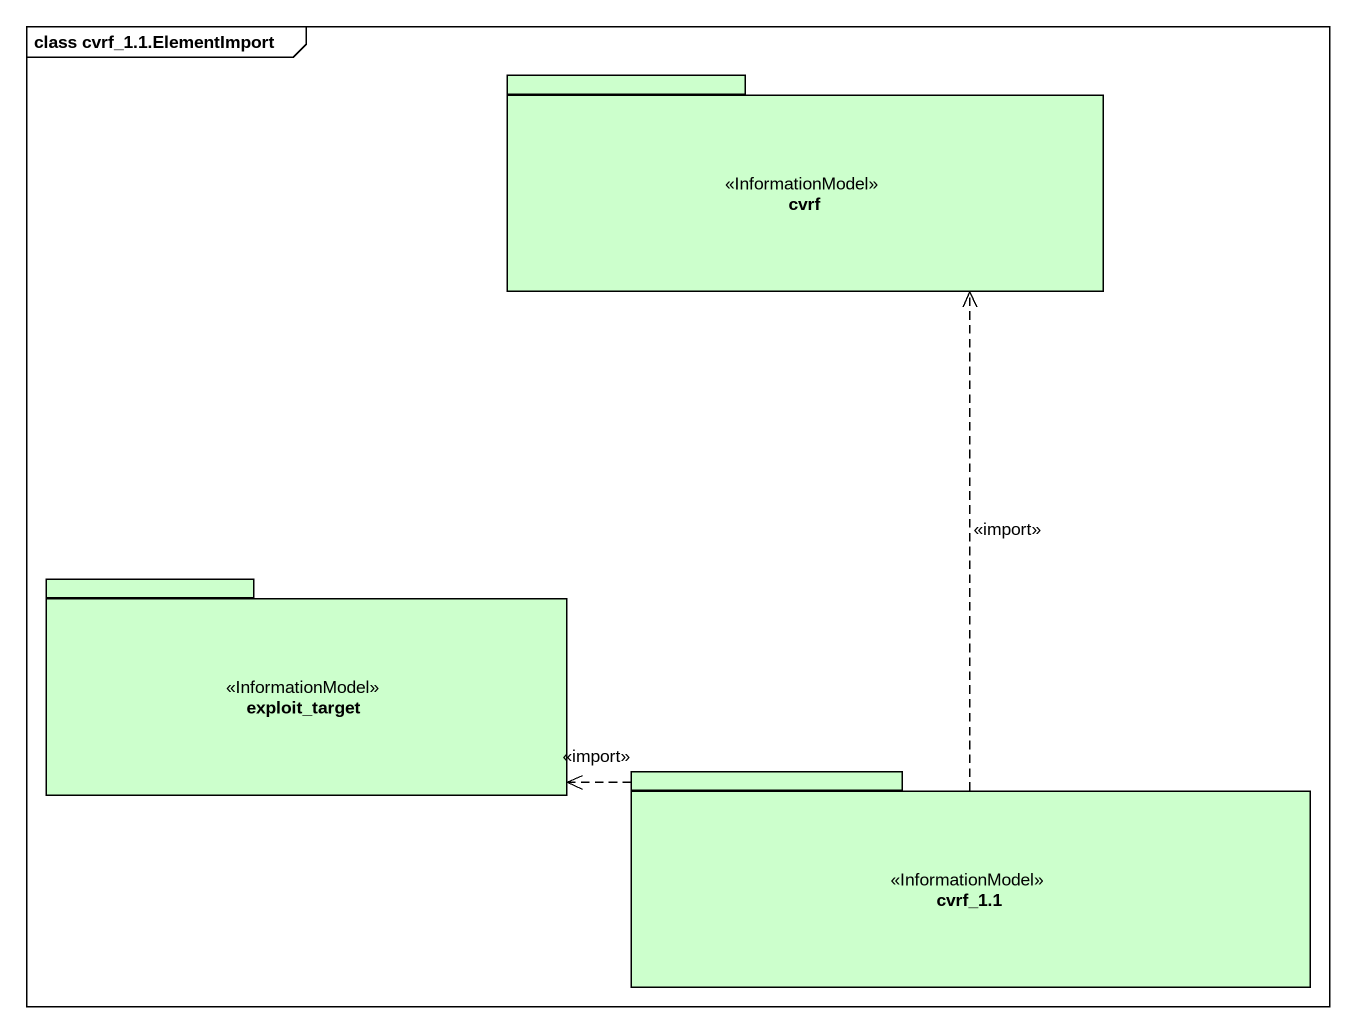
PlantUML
@startuml
mainframe class cvrf_1.1.ElementImport
package cvrf <<InformationModel>> #CCFFCC {
}
package exploit_target <<InformationModel>> #CCFFCC {
}
package "cvrf_1.1" as cvrf_1_1 <<InformationModel>> #CCFFCC {
}
cvrf_1_1 .up.> cvrf : <<import>>
cvrf_1_1 .left.> exploit_target : <<import>>
@enduml
